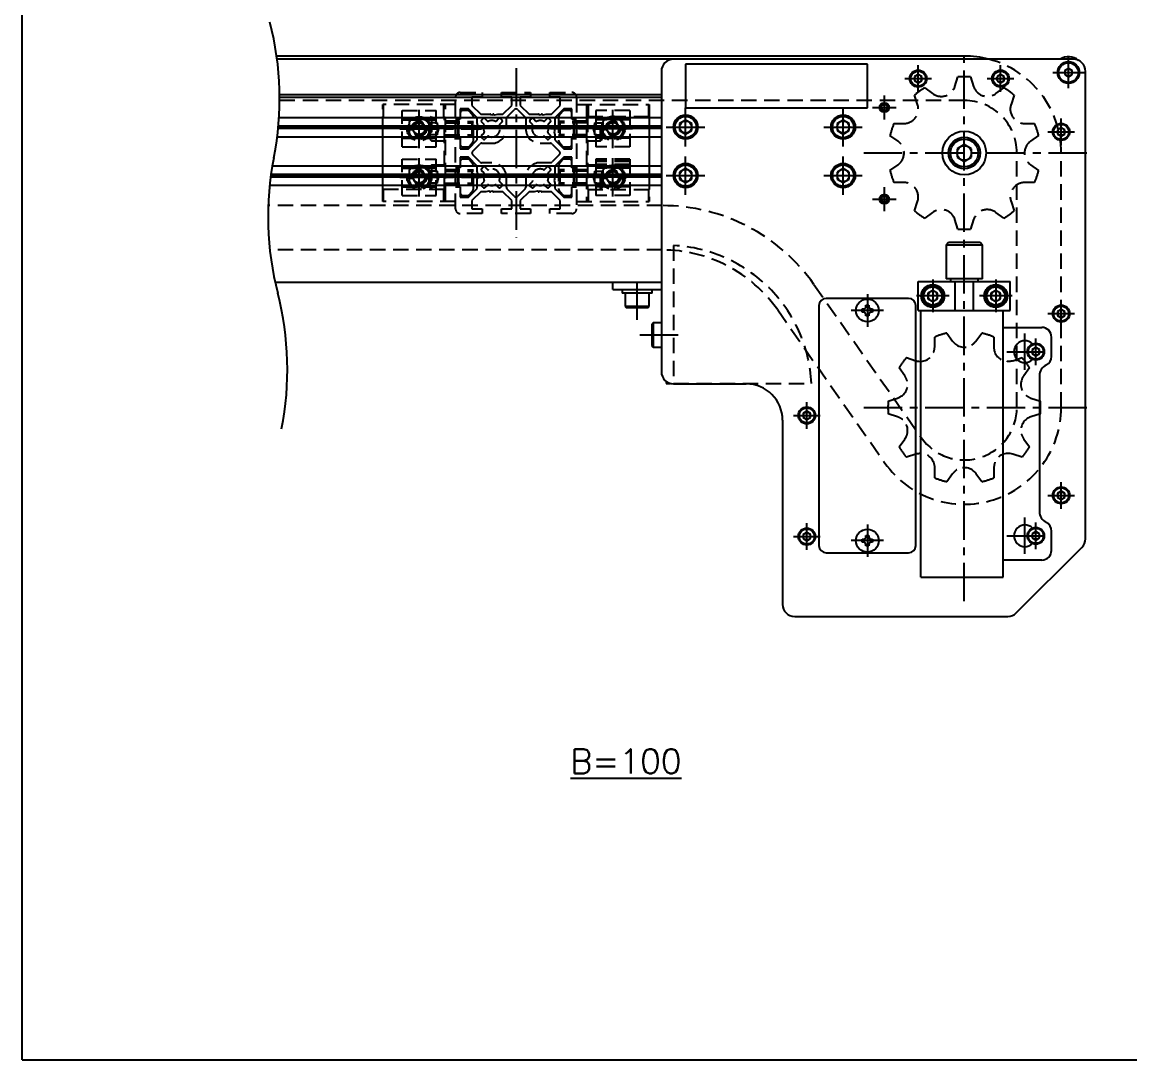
# Model space of a CAD drawing. Extents: x 0 to 4400, y -8 to 1909.
# Drawn here: x 3081.5 to 3538.6, y 1026 to 1454.3 of the extents above; entities that cross this region are included whole.
import ezdxf

# ---------------------------------------------------------------- set-up
doc = ezdxf.new("R2010")
doc.units = 0
doc.header["$LTSCALE"] = 0.5
doc.linetypes.add('CENTER', pattern=[50.8, 31.75, -6.35, 6.35, -6.35])
doc.linetypes.add('DASHED', pattern=[19.05, 12.7, -6.35])
for name, color, linetype in [('MSM_CENTER', 1, 'CENTER'), ('MSM_CONTINUOUS', 7, 'CONTINUOUS'), ('MSM_DASHED', 4, 'DASHED'), ('MSM_NARROW', 5, 'CONTINUOUS'), ('MSM_PART_NUMBER', 7, 'CONTINUOUS')]:
    doc.layers.add(name, color=color, linetype=linetype)
doc.styles.get("Standard").update_dxf_attribs({"font": 'txt.shx', "height": 3, "bigfont": 'bigfont.shx'})

msp = doc.modelspace()

# ---------------------------------------------------------------- linework, layer by layer
at = {"layer": 'MSM_CENTER'}
for p, q in [((3470.31, 1215.32), (3470.31, 1441.82)), ((3451.31, 1425.52), (3451.31, 1436.52)), ((3485.31, 1425.52), (3485.31, 1436.52)), ((3513.31, 1427.02), (3513.31, 1440.02)), ((3285.31, 1435.32), (3285.31, 1365.32)), ((3445.81, 1431.02), (3456.81, 1431.02)), ((3479.81, 1431.02), (3490.81, 1431.02)), ((3506.81, 1433.52), (3519.81, 1433.52)), ((3437.31, 1414.17), (3437.31, 1424.07)), ((3245.31, 1402.32), (3245.31, 1418.32)), ((3325.31, 1402.32), (3325.31, 1418.32)), ((3355.31, 1403.02), (3355.31, 1419.02)), ((3420.31, 1403.02), (3420.31, 1419.02)), ((3432.36, 1419.12), (3442.26, 1419.12)), ((3510.31, 1403.52), (3510.31, 1414.52)), ((3237.31, 1410.32), (3271.08, 1410.32)), ((3333.31, 1410.32), (3299.53, 1410.32)), ((3347.31, 1411.02), (3363.31, 1411.02)), ((3412.31, 1411.02), (3428.31, 1411.02)), ((3504.81, 1409.02), (3515.81, 1409.02)), ((3355.31, 1383.02), (3355.31, 1399.02)), ((3420.31, 1383.02), (3420.31, 1399.02)), ((3428.81, 1400.32), (3521.81, 1400.32)), ((3245.34, 1382.32), (3245.34, 1398.32)), ((3325.31, 1382.32), (3325.31, 1398.32)), ((3237.34, 1390.32), (3271.11, 1390.32)), ((3333.31, 1390.32), (3299.5, 1390.32)), ((3347.31, 1391.02), (3363.31, 1391.02)), ((3412.31, 1391.02), (3428.31, 1391.02)), ((3437.31, 1376.37), (3437.31, 1386.27)), ((3432.36, 1381.32), (3442.26, 1381.32)), ((3335.31, 1331.47), (3335.31, 1350.02)), ((3457.31, 1348.07), (3457.31, 1334.57)), ((3483.31, 1348.07), (3483.31, 1334.57)), ((3430.31, 1342.02), (3430.31, 1328.62)), ((3464.06, 1341.32), (3450.56, 1341.32)), ((3490.06, 1341.32), (3476.56, 1341.32)), ((3510.31, 1328.52), (3510.31, 1339.52)), ((3437.01, 1335.32), (3423.61, 1335.32)), ((3504.81, 1334.02), (3515.81, 1334.02)), ((3495.31, 1310.82), (3495.31, 1325.82)), ((3336.36, 1325.22), (3354.91, 1325.22)), ((3499.81, 1312.82), (3499.81, 1323.82)), ((3487.81, 1318.32), (3505.31, 1318.32)), ((3405.31, 1286.52), (3405.31, 1297.52)), ((3428.81, 1295.32), (3521.81, 1295.32)), ((3399.81, 1292.02), (3410.81, 1292.02)), ((3510.31, 1253.52), (3510.31, 1264.52)), ((3504.81, 1259.02), (3515.81, 1259.02)), ((3495.31, 1234.82), (3495.31, 1249.82)), ((3405.31, 1236.52), (3405.31, 1247.52)), ((3430.31, 1247.02), (3430.31, 1233.62)), ((3499.81, 1236.82), (3499.81, 1247.82)), ((3399.81, 1242.02), (3410.81, 1242.02)), ((3437.01, 1240.32), (3423.61, 1240.32)), ((3487.81, 1242.32), (3505.31, 1242.32))]:
    msp.add_line(p, q, dxfattribs=at)
at = {"layer": 'MSM_CONTINUOUS'}
for p, q in [((3470.31, 1440.32), (3186.52, 1440.32)), ((3515.31, 1439.02), (3186.7, 1439.02)), ((3355.31, 1437.02), (3355.31, 1419.02)), ((3430.31, 1437.02), (3355.31, 1437.02)), ((3430.31, 1419.02), (3430.31, 1437.02)), ((3345.31, 1434.02), (3345.31, 1310.02)), ((3451.31, 1432.75), (3449.81, 1431.88)), ((3449.81, 1431.88), (3449.81, 1430.15)), ((3452.81, 1431.88), (3451.31, 1432.75)), ((3452.81, 1430.15), (3452.81, 1431.88)), ((3485.31, 1432.75), (3483.81, 1431.88)), ((3483.81, 1431.88), (3483.81, 1430.15)), ((3486.81, 1431.88), (3485.31, 1432.75)), ((3486.81, 1430.15), (3486.81, 1431.88)), ((3513.31, 1435.25), (3511.81, 1434.38)), ((3511.81, 1434.38), (3511.81, 1432.65)), ((3511.81, 1432.65), (3513.31, 1431.79)), ((3514.81, 1434.38), (3513.31, 1435.25)), ((3513.31, 1431.79), (3514.81, 1432.65)), ((3514.81, 1432.65), (3514.81, 1434.38)), ((3520.31, 1241.09), (3520.31, 1434.02)), ((3449.81, 1430.15), (3451.31, 1429.29)), ((3451.31, 1429.29), (3452.81, 1430.15)), ((3483.81, 1430.15), (3485.31, 1429.29)), ((3485.31, 1429.29), (3486.81, 1430.15)), ((3187.73, 1424.52), (3345.31, 1424.52)), ((3187.74, 1423.32), (3345.31, 1423.32)), ((3355.31, 1419.02), (3430.31, 1419.02)), ((3187.5, 1415.02), (3345.31, 1415.02)), ((3355.31, 1413.91), (3352.81, 1412.46)), ((3357.81, 1412.46), (3355.31, 1413.91)), ((3420.31, 1413.91), (3417.81, 1412.46)), ((3422.81, 1412.46), (3420.31, 1413.91)), ((3187.14, 1410.5), (3345.31, 1410.5)), ((3187.19, 1411.02), (3345.31, 1411.02)), ((3187.24, 1411.54), (3345.31, 1411.54)), ((3352.81, 1412.46), (3352.81, 1409.58)), ((3352.81, 1409.58), (3355.31, 1408.13)), ((3355.31, 1408.13), (3357.81, 1409.58)), ((3357.81, 1409.58), (3357.81, 1412.46)), ((3417.81, 1412.46), (3417.81, 1409.58)), ((3417.81, 1409.58), (3420.31, 1408.13)), ((3420.31, 1408.13), (3422.81, 1409.58)), ((3422.81, 1409.58), (3422.81, 1412.46)), ((3510.31, 1410.75), (3508.81, 1409.88)), ((3508.81, 1409.88), (3508.81, 1408.15)), ((3508.81, 1408.15), (3510.31, 1407.29)), ((3511.81, 1409.88), (3510.31, 1410.75)), ((3510.31, 1407.29), (3511.81, 1408.15)), ((3511.81, 1408.15), (3511.81, 1409.88)), ((3186.75, 1407.02), (3345.31, 1407.02)), ((3470.31, 1403.78), (3467.31, 1402.05)), ((3473.31, 1402.05), (3470.31, 1403.78)), ((3467.31, 1402.05), (3467.31, 1398.59)), ((3473.31, 1398.59), (3473.31, 1402.05)), ((3184.73, 1395.02), (3345.31, 1395.02)), ((3467.31, 1398.59), (3470.31, 1396.85)), ((3470.31, 1396.85), (3473.31, 1398.59)), ((3184.05, 1390.5), (3345.31, 1390.5)), ((3184.12, 1391.02), (3345.31, 1391.02)), ((3184.19, 1391.54), (3345.31, 1391.54)), ((3355.31, 1393.91), (3352.81, 1392.46)), ((3352.81, 1392.46), (3352.81, 1389.58)), ((3357.81, 1392.46), (3355.31, 1393.91)), ((3357.81, 1389.58), (3357.81, 1392.46)), ((3420.31, 1393.91), (3417.81, 1392.46)), ((3417.81, 1392.46), (3417.81, 1389.58)), ((3422.81, 1392.46), (3420.31, 1393.91)), ((3422.81, 1389.58), (3422.81, 1392.46)), ((3183.63, 1387.02), (3345.31, 1387.02)), ((3352.81, 1389.58), (3355.31, 1388.13)), ((3355.31, 1388.13), (3357.81, 1389.58)), ((3417.81, 1389.58), (3420.31, 1388.13)), ((3420.31, 1388.13), (3422.81, 1389.58)), ((3463.81, 1363.32), (3462.81, 1362.32)), ((3462.81, 1362.32), (3462.81, 1348.32)), ((3477.81, 1362.32), (3462.81, 1362.32)), ((3476.81, 1363.32), (3463.81, 1363.32)), ((3477.81, 1362.32), (3476.81, 1363.32)), ((3477.81, 1348.32), (3477.81, 1362.32)), ((3185.86, 1347.02), (3345.31, 1347.02)), ((3325.31, 1344.02), (3325.31, 1347.02)), ((3325.31, 1344.02), (3345.31, 1344.02)), ((3329.06, 1344.02), (3329.06, 1342.42)), ((3341.56, 1342.42), (3341.56, 1344.02)), ((3451.31, 1347.32), (3489.31, 1347.32)), ((3451.31, 1335.32), (3451.31, 1347.32)), ((3477.81, 1348.32), (3462.81, 1348.32)), ((3464.56, 1348.32), (3464.56, 1347.32)), ((3466.56, 1335.32), (3466.56, 1347.32)), ((3474.06, 1335.32), (3474.06, 1347.32)), ((3476.06, 1347.32), (3476.06, 1348.32)), ((3489.31, 1335.32), (3489.31, 1347.32)), ((3341.56, 1342.42), (3329.06, 1342.42)), ((3330.31, 1342.42), (3330.31, 1337.02)), ((3340.31, 1337.02), (3340.31, 1342.42)), ((3447.31, 1340.32), (3413.31, 1340.32)), ((3457.31, 1343.63), (3455.31, 1342.47)), ((3455.31, 1342.47), (3455.31, 1340.16)), ((3455.31, 1340.16), (3457.31, 1339.01)), ((3459.31, 1342.47), (3457.31, 1343.63)), ((3457.31, 1339.01), (3459.31, 1340.16)), ((3459.31, 1340.16), (3459.31, 1342.47)), ((3483.31, 1343.63), (3481.31, 1342.47)), ((3481.31, 1342.47), (3481.31, 1340.16)), ((3481.31, 1340.16), (3483.31, 1339.01)), ((3485.31, 1342.47), (3483.31, 1343.63)), ((3483.31, 1339.01), (3485.31, 1340.16)), ((3485.31, 1340.16), (3485.31, 1342.47)), ((3330.31, 1337.02), (3330.91, 1336.42)), ((3340.31, 1337.02), (3330.31, 1337.02)), ((3339.71, 1336.42), (3330.91, 1336.42)), ((3339.71, 1336.42), (3340.31, 1337.02)), ((3410.31, 1337.32), (3410.31, 1238.32)), ((3428.16, 1334.69), (3428.16, 1335.94)), ((3428.16, 1335.94), (3428.74, 1335.94)), ((3429.68, 1337.47), (3430.93, 1337.47)), ((3429.68, 1336.88), (3429.68, 1337.47)), ((3430.93, 1337.47), (3430.93, 1336.88)), ((3431.87, 1335.94), (3432.46, 1335.94)), ((3432.46, 1335.94), (3432.46, 1334.69)), ((3450.31, 1238.32), (3450.31, 1337.32)), ((3451.31, 1335.32), (3489.31, 1335.32)), ((3452.31, 1225.32), (3452.31, 1335.32)), ((3486.31, 1225.32), (3486.31, 1335.32)), ((3510.31, 1335.75), (3508.81, 1334.88)), ((3508.81, 1334.88), (3508.81, 1333.15)), ((3511.81, 1334.88), (3510.31, 1335.75)), ((3511.81, 1333.15), (3511.81, 1334.88)), ((3428.74, 1334.69), (3428.16, 1334.69)), ((3429.68, 1333.17), (3429.68, 1333.75)), ((3430.93, 1333.17), (3429.68, 1333.17)), ((3430.93, 1333.75), (3430.93, 1333.17)), ((3432.46, 1334.69), (3431.87, 1334.69)), ((3508.81, 1333.15), (3510.31, 1332.29)), ((3510.31, 1332.29), (3511.81, 1333.15)), ((3341.91, 1330.22), (3341.31, 1329.62)), ((3341.31, 1329.62), (3341.31, 1320.82)), ((3345.31, 1330.22), (3341.91, 1330.22)), ((3341.91, 1330.22), (3341.91, 1320.22)), ((3486.31, 1328.32), (3502.31, 1328.32)), ((3506.31, 1316.38), (3506.31, 1324.32)), ((3341.31, 1320.82), (3341.91, 1320.22)), ((3341.91, 1320.22), (3345.31, 1320.22)), ((3499.81, 1320.05), (3498.31, 1319.18)), ((3498.31, 1319.18), (3498.31, 1317.45)), ((3498.31, 1317.45), (3499.81, 1316.59)), ((3501.31, 1319.18), (3499.81, 1320.05)), ((3499.81, 1316.59), (3501.31, 1317.45)), ((3501.31, 1317.45), (3501.31, 1319.18)), ((3501.31, 1308.32), (3501.31, 1252.32)), ((3347.31, 1306.02), (3347.31, 1305.22)), ((3347.31, 1305.22), (3348.91, 1305.22)), ((3350.31, 1305.02), (3380.31, 1305.02)), ((3405.31, 1293.75), (3403.81, 1292.88)), ((3406.81, 1292.88), (3405.31, 1293.75)), ((3395.31, 1290.02), (3395.31, 1214.02)), ((3403.81, 1292.88), (3403.81, 1291.15)), ((3403.81, 1291.15), (3405.31, 1290.29)), ((3405.31, 1290.29), (3406.81, 1291.15)), ((3406.81, 1291.15), (3406.81, 1292.88)), ((3510.31, 1260.75), (3508.81, 1259.88)), ((3508.81, 1259.88), (3508.81, 1258.15)), ((3508.81, 1258.15), (3510.31, 1257.29)), ((3511.81, 1259.88), (3510.31, 1260.75)), ((3510.31, 1257.29), (3511.81, 1258.15)), ((3511.81, 1258.15), (3511.81, 1259.88)), ((3405.31, 1243.75), (3403.81, 1242.88)), ((3406.81, 1242.88), (3405.31, 1243.75)), ((3499.81, 1244.05), (3498.31, 1243.18)), ((3501.31, 1243.18), (3499.81, 1244.05)), ((3506.31, 1236.32), (3506.31, 1244.26)), ((3403.81, 1242.88), (3403.81, 1241.15)), ((3403.81, 1241.15), (3405.31, 1240.29)), ((3405.31, 1240.29), (3406.81, 1241.15)), ((3406.81, 1241.15), (3406.81, 1242.88)), ((3428.16, 1239.69), (3428.16, 1240.94)), ((3428.16, 1240.94), (3428.74, 1240.94)), ((3428.74, 1239.69), (3428.16, 1239.69)), ((3429.68, 1242.47), (3430.93, 1242.47)), ((3429.68, 1241.88), (3429.68, 1242.47)), ((3430.93, 1242.47), (3430.93, 1241.88)), ((3431.87, 1240.94), (3432.46, 1240.94)), ((3432.46, 1239.69), (3431.87, 1239.69)), ((3432.46, 1240.94), (3432.46, 1239.69)), ((3498.31, 1243.18), (3498.31, 1241.45)), ((3498.31, 1241.45), (3499.81, 1240.59)), ((3499.81, 1240.59), (3501.31, 1241.45)), ((3501.31, 1241.45), (3501.31, 1243.18)), ((3413.31, 1235.32), (3447.31, 1235.32)), ((3429.68, 1238.17), (3429.68, 1238.75)), ((3430.93, 1238.17), (3429.68, 1238.17)), ((3430.93, 1238.75), (3430.93, 1238.17)), ((3491.77, 1210.48), (3518.84, 1237.55)), ((3502.31, 1232.32), (3486.31, 1232.32)), ((3452.31, 1225.32), (3486.31, 1225.32)), ((3400.31, 1209.02), (3488.23, 1209.02))]:
    msp.add_line(p, q, dxfattribs=at)
for centre, radius in [((3513.31, 1433.52), 4.5), ((3513.31, 1433.52), 4.07), ((3451.31, 1431.02), 3.5), ((3451.31, 1431.02), 3.1), ((3451.31, 1431.02), 1.5), ((3485.31, 1431.02), 3.5), ((3485.31, 1431.02), 3.1), ((3485.31, 1431.02), 1.5), ((3513.31, 1433.52), 1.5), ((3437.31, 1419.12), 1.95), ((3437.31, 1419.12), 1.55), ((3437.31, 1419.12), 1.2), ((3355.31, 1411.02), 5), ((3355.31, 1411.02), 4.4), ((3355.31, 1411.02), 2.5), ((3420.31, 1411.02), 5), ((3420.31, 1411.02), 4.4), ((3420.31, 1411.02), 2.5), ((3470.31, 1400.32), 9), ((3510.31, 1409.02), 3.5), ((3510.31, 1409.02), 3.1), ((3510.31, 1409.02), 1.5), ((3470.31, 1400.32), 6.5), ((3470.31, 1400.32), 5.7), ((3470.31, 1400.32), 3), ((3355.31, 1391.02), 5), ((3355.31, 1391.02), 4.4), ((3420.31, 1391.02), 5), ((3420.31, 1391.02), 4.4), ((3355.31, 1391.02), 2.5), ((3420.31, 1391.02), 2.5), ((3437.31, 1381.32), 1.95), ((3437.31, 1381.32), 1.55), ((3437.31, 1381.32), 1.2), ((3457.31, 1341.32), 4.75), ((3457.31, 1341.32), 4.25), ((3457.31, 1341.32), 3.75), ((3483.31, 1341.32), 4.75), ((3483.31, 1341.32), 4.25), ((3483.31, 1341.32), 3.75), ((3430.31, 1335.32), 4.7), ((3457.31, 1341.32), 2), ((3483.31, 1341.32), 2), ((3510.31, 1334.02), 3.5), ((3510.31, 1334.02), 3.1), ((3510.31, 1334.02), 1.5), ((3499.81, 1318.32), 3.5), ((3499.81, 1318.32), 3.1), ((3499.81, 1318.32), 1.5), ((3405.31, 1292.02), 3.5), ((3405.31, 1292.02), 3.1), ((3405.31, 1292.02), 1.5), ((3510.31, 1259.02), 3.5), ((3510.31, 1259.02), 3.1), ((3510.31, 1259.02), 1.5), ((3405.31, 1242.02), 3.5), ((3405.31, 1242.02), 3.1), ((3405.31, 1242.02), 1.5), ((3430.31, 1240.32), 4.7), ((3499.81, 1242.32), 3.5), ((3499.81, 1242.32), 3.1), ((3499.81, 1242.32), 1.5)]:
    msp.add_circle(centre, radius, dxfattribs=at)
for centre, radius, start, end in [((3470.31, 1400.32), 40, 75.3252, 90), ((3350.31, 1434.02), 5, 90, 180), ((3513.31, 1433.52), 6.5, 50.6924, 122.2042), ((3515.31, 1434.02), 5, 0, 90), ((3413.31, 1337.32), 3, 90, 180), ((3447.31, 1337.32), 3, 0, 90), ((3428.74, 1336.88), 0.94, 270, 0), ((3431.87, 1336.88), 0.94, 180, 270), ((3428.71, 1333.72), 0.971, 1.8047, 88.1953), ((3431.9, 1333.72), 0.971, 91.8047, 178.1953), ((3502.31, 1324.32), 4, 0, 90), ((3495.31, 1318.32), 4.5, 45.7708, 314.2292), ((3506.31, 1308.32), 5, 116.3878, 180), ((3502.31, 1316.38), 4, 296.3878, 0), ((3350.31, 1310.02), 5, 180, 270), ((3380.31, 1290.02), 15, 0, 90), ((3506.31, 1252.32), 5, 180, 243.6122), ((3495.31, 1242.32), 4.5, 45.7708, 314.2292), ((3502.31, 1244.26), 4, 0, 63.6122), ((3428.74, 1241.88), 0.94, 270, 0), ((3428.71, 1238.72), 0.971, 1.8047, 88.1953), ((3431.87, 1241.88), 0.94, 180, 270), ((3431.9, 1238.72), 0.971, 91.8047, 178.1953), ((3515.31, 1241.09), 5, 315, 0), ((3413.31, 1238.32), 3, 180, 270), ((3447.31, 1238.32), 3, 270, 0), ((3502.31, 1236.32), 4, 270, 0), ((3400.31, 1214.02), 5, 180, 270), ((3488.23, 1214.02), 5, 270, 315)]:
    msp.add_arc(centre, radius, start, end, dxfattribs=at)
at = {"layer": 'MSM_DASHED'}
for p, q in [((3466.45, 1427.83), (3467.69, 1431.71)), ((3472.92, 1431.71), (3474.16, 1427.83)), ((3453.97, 1427.25), (3457.25, 1424.84)), ((3483.36, 1424.84), (3486.64, 1427.25)), ((3470.31, 1422.02), (3187.74, 1422.02)), ((3260.31, 1377.32), (3260.31, 1423.32)), ((3262.31, 1425.32), (3271.31, 1425.32)), ((3267.06, 1423.32), (3267.06, 1419.98)), ((3271.31, 1423.32), (3267.06, 1423.32)), ((3271.31, 1425.32), (3271.31, 1423.32)), ((3279.31, 1425.32), (3291.31, 1425.32)), ((3279.31, 1423.32), (3279.31, 1425.32)), ((3283.56, 1423.32), (3279.31, 1423.32)), ((3283.56, 1419.98), (3283.56, 1423.32)), ((3291.31, 1423.32), (3287.06, 1423.32)), ((3287.06, 1423.32), (3287.06, 1419.98)), ((3291.31, 1425.32), (3291.31, 1423.32)), ((3299.31, 1425.32), (3308.31, 1425.32)), ((3299.31, 1423.32), (3299.31, 1425.32)), ((3303.56, 1423.32), (3299.31, 1423.32)), ((3303.56, 1419.98), (3303.56, 1423.32)), ((3310.31, 1423.32), (3310.31, 1377.32)), ((3451.02, 1420.31), (3449.74, 1424.18)), ((3490.87, 1424.18), (3489.59, 1420.31)), ((3260.31, 1420.32), (3230.31, 1420.32)), ((3230.31, 1380.32), (3230.31, 1420.32)), ((3230.6, 1415.32), (3230.6, 1420.32)), ((3238.31, 1417.82), (3252.31, 1417.82)), ((3238.31, 1402.82), (3238.31, 1417.82)), ((3252.31, 1402.82), (3252.31, 1417.82)), ((3255.51, 1415.32), (3255.51, 1420.32)), ((3256.22, 1380.32), (3256.22, 1420.32)), ((3262.31, 1418.57), (3262.31, 1414.22)), ((3265.64, 1418.57), (3262.31, 1418.57)), ((3265.33, 1417.82), (3263.31, 1417.82)), ((3269.31, 1414.9), (3265.64, 1418.57)), ((3267.59, 1415.59), (3266.11, 1417.44)), ((3267.06, 1419.98), (3270.72, 1416.32)), ((3279.89, 1416.32), (3283.56, 1419.98)), ((3281.6, 1415.2), (3284.6, 1418.2)), ((3286.01, 1418.2), (3289.01, 1415.2)), ((3287.06, 1419.98), (3290.72, 1416.32)), ((3299.89, 1416.32), (3303.56, 1419.98)), ((3304.97, 1418.57), (3301.31, 1414.9)), ((3304.51, 1417.44), (3303.03, 1415.59)), ((3308.31, 1418.57), (3304.97, 1418.57)), ((3307.31, 1417.82), (3305.29, 1417.82)), ((3308.31, 1414.22), (3308.31, 1418.57)), ((3310.31, 1420.32), (3340.31, 1420.32)), ((3314.39, 1420.32), (3314.39, 1380.32)), ((3315.1, 1420.32), (3315.1, 1415.32)), ((3332.31, 1417.82), (3318.31, 1417.82)), ((3318.31, 1417.82), (3318.31, 1402.82)), ((3332.31, 1417.82), (3332.31, 1402.82)), ((3340.01, 1420.32), (3340.01, 1415.32)), ((3340.31, 1420.32), (3340.31, 1380.32)), ((3230.4, 1385.32), (3230.4, 1415.32)), ((3238.31, 1414.22), (3252.31, 1414.22)), ((3238.31, 1414.02), (3252.31, 1414.02)), ((3241.31, 1410.82), (3241.31, 1413.32)), ((3242.31, 1414.32), (3244.81, 1414.32)), ((3243.86, 1412.82), (3242.42, 1410.32)), ((3246.75, 1412.82), (3243.86, 1412.82)), ((3244.81, 1413.38), (3244.81, 1414.32)), ((3245.81, 1414.32), (3248.31, 1414.32)), ((3245.81, 1414.32), (3245.81, 1413.38)), ((3248.19, 1410.32), (3246.75, 1412.82)), ((3249.31, 1413.32), (3249.31, 1410.82)), ((3250.41, 1415.32), (3249.81, 1414.72)), ((3249.81, 1405.92), (3249.81, 1414.72)), ((3252.81, 1412.82), (3249.81, 1412.82)), ((3250.41, 1415.32), (3250.41, 1405.32)), ((3252.81, 1412.82), (3252.81, 1407.82)), ((3253.48, 1410.32), (3252.81, 1412.82)), ((3255.81, 1385.32), (3255.81, 1415.32)), ((3260.31, 1413.42), (3255.81, 1413.42)), ((3255.81, 1413.32), (3267.81, 1413.32)), ((3255.81, 1412.78), (3267.81, 1412.78)), ((3262.31, 1414.32), (3260.31, 1414.32)), ((3261.31, 1414.02), (3260.31, 1414.02)), ((3261.31, 1406.32), (3261.31, 1414.32)), ((3261.51, 1414.02), (3261.51, 1406.62)), ((3262.31, 1414.22), (3261.71, 1414.22)), ((3267.26, 1407.32), (3267.26, 1413.32)), ((3267.81, 1412.78), (3267.26, 1413.32)), ((3267.81, 1405.67), (3267.81, 1414.97)), ((3269.31, 1412.82), (3269.31, 1414.9)), ((3269.55, 1411.54), (3269.31, 1412.82)), ((3270.72, 1416.32), (3274.65, 1416.32)), ((3271.06, 1413.85), (3271.77, 1414.56)), ((3272.1, 1412.11), (3271.06, 1413.15)), ((3272.48, 1414.56), (3273.52, 1413.52)), ((3274.9, 1416.25), (3275.31, 1416.02)), ((3275.31, 1416.02), (3275.71, 1416.25)), ((3276.21, 1416.25), (3276.52, 1416.07)), ((3276.52, 1416.07), (3277.81, 1416.32)), ((3277.1, 1413.52), (3278.13, 1414.56)), ((3277.81, 1416.32), (3279.89, 1416.32)), ((3279.55, 1413.15), (3278.51, 1412.11)), ((3278.84, 1414.56), (3279.55, 1413.85)), ((3281.31, 1410.32), (3281.31, 1414.49)), ((3289.31, 1414.49), (3289.31, 1410.32)), ((3290.72, 1416.32), (3294.65, 1416.32)), ((3291.06, 1413.85), (3291.77, 1414.56)), ((3292.1, 1412.11), (3291.06, 1413.15)), ((3292.48, 1414.56), (3293.52, 1413.52)), ((3294.9, 1416.25), (3295.31, 1416.02)), ((3295.31, 1416.02), (3295.71, 1416.25)), ((3296.21, 1416.25), (3296.52, 1416.07)), ((3296.52, 1416.07), (3297.81, 1416.32)), ((3297.1, 1413.52), (3298.13, 1414.56)), ((3297.81, 1416.32), (3299.89, 1416.32)), ((3299.55, 1413.15), (3298.51, 1412.11)), ((3298.84, 1414.56), (3299.55, 1413.85)), ((3301.31, 1414.9), (3301.31, 1410.97)), ((3302.81, 1414.97), (3302.81, 1405.67)), ((3302.81, 1412.78), (3303.35, 1413.32)), ((3314.81, 1413.32), (3302.81, 1413.32)), ((3314.81, 1412.78), (3302.81, 1412.78)), ((3303.35, 1413.32), (3303.35, 1407.32)), ((3310.31, 1414.32), (3308.31, 1414.32)), ((3308.91, 1414.22), (3308.31, 1414.22)), ((3309.11, 1406.62), (3309.11, 1414.02)), ((3309.31, 1414.32), (3309.31, 1406.32)), ((3309.31, 1414.02), (3310.31, 1414.02)), ((3314.81, 1413.42), (3310.31, 1413.42)), ((3314.81, 1415.32), (3314.81, 1385.32)), ((3314.81, 1415.32), (3340.22, 1415.32)), ((3317.81, 1412.82), (3317.14, 1410.32)), ((3317.81, 1412.82), (3320.81, 1412.82)), ((3317.81, 1407.82), (3317.81, 1412.82)), ((3332.31, 1414.22), (3318.31, 1414.22)), ((3332.31, 1414.02), (3318.31, 1414.02)), ((3320.81, 1414.72), (3320.21, 1415.32)), ((3320.21, 1405.32), (3320.21, 1415.32)), ((3320.81, 1405.92), (3320.81, 1414.72)), ((3321.31, 1410.82), (3321.31, 1413.32)), ((3322.31, 1414.32), (3324.81, 1414.32)), ((3323.86, 1413), (3322.42, 1410.5)), ((3326.75, 1413), (3323.86, 1413)), ((3324.81, 1413.38), (3324.81, 1414.32)), ((3325.81, 1414.32), (3328.31, 1414.32)), ((3325.81, 1414.32), (3325.81, 1413.38)), ((3328.19, 1410.5), (3326.75, 1413)), ((3329.31, 1413.32), (3329.31, 1410.82)), ((3340.22, 1415.32), (3340.22, 1385.32)), ((3241.31, 1410.82), (3242.25, 1410.82)), ((3242.25, 1409.82), (3241.31, 1409.82)), ((3241.31, 1407.32), (3241.31, 1409.82)), ((3242.42, 1410.32), (3243.86, 1407.82)), ((3246.75, 1407.82), (3248.19, 1410.32)), ((3248.37, 1410.82), (3249.31, 1410.82)), ((3249.31, 1409.82), (3248.37, 1409.82)), ((3249.31, 1409.82), (3249.31, 1407.32)), ((3252.81, 1410.32), (3249.81, 1410.32)), ((3252.81, 1407.82), (3253.48, 1410.32)), ((3269.31, 1405.73), (3269.31, 1409.67)), ((3269.37, 1411.22), (3269.55, 1411.54)), ((3269.61, 1410.32), (3269.37, 1410.72)), ((3269.37, 1409.92), (3269.61, 1410.32)), ((3271.06, 1407.49), (3272.1, 1408.53)), ((3298.51, 1408.53), (3299.55, 1407.49)), ((3301.24, 1410.72), (3301.01, 1410.32)), ((3301.01, 1410.32), (3301.24, 1409.92)), ((3301.24, 1409.42), (3301.06, 1409.1)), ((3301.06, 1409.1), (3301.31, 1407.82)), ((3317.14, 1410.32), (3317.81, 1407.82)), ((3317.81, 1410.32), (3320.81, 1410.32)), ((3321.31, 1410.82), (3322.25, 1410.82)), ((3322.25, 1409.82), (3321.31, 1409.82)), ((3321.31, 1407.32), (3321.31, 1409.82)), ((3322.42, 1410.5), (3323.86, 1408)), ((3326.75, 1408), (3328.19, 1410.5)), ((3328.37, 1410.82), (3329.31, 1410.82)), ((3329.31, 1409.82), (3328.37, 1409.82)), ((3329.31, 1409.82), (3329.31, 1407.32)), ((3441.26, 1412.51), (3445.33, 1412.48)), ((3495.28, 1412.48), (3499.35, 1412.51)), ((3238.31, 1406.62), (3252.31, 1406.62)), ((3238.31, 1406.42), (3252.31, 1406.42)), ((3244.81, 1406.32), (3242.31, 1406.32)), ((3243.86, 1407.82), (3246.75, 1407.82)), ((3244.81, 1406.32), (3244.81, 1407.26)), ((3245.81, 1407.26), (3245.81, 1406.32)), ((3248.31, 1406.32), (3245.81, 1406.32)), ((3252.81, 1407.82), (3249.81, 1407.82)), ((3249.81, 1405.92), (3250.41, 1405.32)), ((3250.41, 1405.32), (3255.81, 1405.32)), ((3255.81, 1407.86), (3267.81, 1407.86)), ((3255.81, 1407.32), (3267.81, 1407.32)), ((3255.81, 1407.22), (3260.31, 1407.22)), ((3261.31, 1406.62), (3260.31, 1406.62)), ((3260.31, 1406.32), (3262.31, 1406.32)), ((3261.71, 1406.42), (3262.31, 1406.42)), ((3262.31, 1406.42), (3262.31, 1402.07)), ((3265.64, 1402.07), (3269.31, 1405.73)), ((3266.11, 1403.19), (3267.59, 1405.04)), ((3267.81, 1407.86), (3267.26, 1407.32)), ((3267.43, 1401.03), (3270.43, 1404.03)), ((3271.77, 1406.08), (3271.06, 1406.78)), ((3271.13, 1404.32), (3275.31, 1404.32)), ((3273.52, 1407.11), (3272.48, 1406.08)), ((3295.31, 1404.32), (3299.48, 1404.32)), ((3298.13, 1406.08), (3297.1, 1407.11)), ((3299.55, 1406.78), (3298.84, 1406.08)), ((3300.18, 1404.03), (3303.18, 1401.03)), ((3301.31, 1407.82), (3301.31, 1405.73)), ((3301.31, 1405.73), (3304.97, 1402.07)), ((3302.81, 1407.86), (3303.35, 1407.32)), ((3314.81, 1407.86), (3302.81, 1407.86)), ((3314.81, 1407.32), (3302.81, 1407.32)), ((3303.03, 1405.04), (3304.51, 1403.19)), ((3308.31, 1406.42), (3308.91, 1406.42)), ((3308.31, 1402.07), (3308.31, 1406.42)), ((3308.31, 1406.32), (3310.31, 1406.32)), ((3309.31, 1406.62), (3310.31, 1406.62)), ((3310.31, 1407.22), (3314.81, 1407.22)), ((3314.81, 1405.32), (3320.21, 1405.32)), ((3317.81, 1407.82), (3320.81, 1407.82)), ((3332.31, 1406.62), (3318.31, 1406.62)), ((3332.31, 1406.42), (3318.31, 1406.42)), ((3320.21, 1405.32), (3320.81, 1405.92)), ((3324.81, 1406.32), (3322.31, 1406.32)), ((3323.86, 1408), (3326.75, 1408)), ((3324.81, 1406.32), (3324.81, 1407.26)), ((3325.81, 1407.26), (3325.81, 1406.32)), ((3328.31, 1406.32), (3325.81, 1406.32)), ((3442.95, 1405.16), (3439.64, 1407.53)), ((3500.97, 1407.53), (3497.66, 1405.16)), ((3238.31, 1402.82), (3252.31, 1402.82)), ((3262.31, 1402.07), (3265.64, 1402.07)), ((3263.31, 1402.82), (3265.33, 1402.82)), ((3270.43, 1396.61), (3267.43, 1399.61)), ((3303.18, 1399.61), (3300.18, 1396.61)), ((3304.97, 1402.07), (3308.31, 1402.07)), ((3305.29, 1402.82), (3307.31, 1402.82)), ((3332.31, 1402.82), (3318.31, 1402.82)), ((3492.01, 1295.32), (3492.01, 1400.32)), ((3510.31, 1295.32), (3510.31, 1400.32)), ((3238.31, 1397.82), (3252.31, 1397.82)), ((3238.31, 1382.82), (3238.31, 1397.82)), ((3242.34, 1394.32), (3244.84, 1394.32)), ((3244.84, 1393.38), (3244.84, 1394.32)), ((3245.84, 1394.32), (3248.34, 1394.32)), ((3245.84, 1394.32), (3245.84, 1393.38)), ((3250.41, 1395.32), (3249.81, 1394.72)), ((3249.81, 1385.92), (3249.81, 1394.72)), ((3255.81, 1395.32), (3250.41, 1395.32)), ((3250.41, 1395.32), (3250.41, 1385.32)), ((3252.31, 1382.82), (3252.31, 1397.82)), ((3262.31, 1394.32), (3260.31, 1394.32)), ((3261.31, 1386.32), (3261.31, 1394.32)), ((3262.31, 1398.57), (3262.31, 1394.22)), ((3265.64, 1398.57), (3262.31, 1398.57)), ((3265.33, 1397.82), (3263.31, 1397.82)), ((3269.31, 1394.9), (3265.64, 1398.57)), ((3267.59, 1395.59), (3266.11, 1397.44)), ((3267.81, 1385.67), (3267.81, 1394.97)), ((3269.31, 1392.82), (3269.31, 1394.9)), ((3271.06, 1393.85), (3271.77, 1394.56)), ((3275.31, 1396.32), (3271.13, 1396.32)), ((3272.48, 1394.56), (3273.52, 1393.52)), ((3299.48, 1396.32), (3295.31, 1396.32)), ((3297.1, 1393.52), (3298.13, 1394.56)), ((3298.84, 1394.56), (3299.55, 1393.85)), ((3304.97, 1398.57), (3301.31, 1394.9)), ((3301.31, 1394.9), (3301.31, 1390.97)), ((3302.81, 1394.97), (3302.81, 1385.67)), ((3304.51, 1397.44), (3303.03, 1395.59)), ((3308.31, 1398.57), (3304.97, 1398.57)), ((3307.31, 1397.82), (3305.29, 1397.82)), ((3308.31, 1394.22), (3308.31, 1398.57)), ((3310.31, 1394.32), (3308.31, 1394.32)), ((3309.31, 1394.32), (3309.31, 1386.32)), ((3320.21, 1395.32), (3314.81, 1395.32)), ((3332.31, 1397.82), (3318.31, 1397.82)), ((3318.31, 1397.82), (3318.31, 1382.82)), ((3332.31, 1397.44), (3318.31, 1397.44)), ((3332.31, 1396.82), (3318.31, 1396.82)), ((3332.31, 1395.59), (3318.31, 1395.59)), ((3332.31, 1394.97), (3318.31, 1394.97)), ((3320.81, 1394.72), (3320.21, 1395.32)), ((3320.21, 1385.32), (3320.21, 1395.32)), ((3320.81, 1385.92), (3320.81, 1394.72)), ((3322.31, 1394.32), (3324.81, 1394.32)), ((3324.81, 1393.38), (3324.81, 1394.32)), ((3325.81, 1394.32), (3328.31, 1394.32)), ((3325.81, 1394.32), (3325.81, 1393.38)), ((3332.31, 1397.82), (3332.31, 1382.82)), ((3439.64, 1393.11), (3442.95, 1395.48)), ((3497.66, 1395.48), (3500.97, 1393.11)), ((3238.31, 1394.22), (3252.31, 1394.22)), ((3238.31, 1394.02), (3252.31, 1394.02)), ((3241.34, 1390.82), (3241.34, 1393.32)), ((3241.34, 1390.82), (3242.28, 1390.82)), ((3242.28, 1389.82), (3241.34, 1389.82)), ((3241.34, 1387.32), (3241.34, 1389.82)), ((3243.89, 1392.82), (3242.45, 1390.32)), ((3242.45, 1390.32), (3243.89, 1387.82)), ((3246.78, 1392.82), (3243.89, 1392.82)), ((3248.22, 1390.32), (3246.78, 1392.82)), ((3246.78, 1387.82), (3248.22, 1390.32)), ((3248.4, 1390.82), (3249.34, 1390.82)), ((3249.34, 1389.82), (3248.4, 1389.82)), ((3249.34, 1393.32), (3249.34, 1390.82)), ((3249.34, 1389.82), (3249.34, 1387.32)), ((3252.81, 1392.82), (3249.81, 1392.82)), ((3252.81, 1390.32), (3249.81, 1390.32)), ((3252.81, 1392.82), (3252.81, 1387.82)), ((3253.48, 1390.32), (3252.81, 1392.82)), ((3252.81, 1387.82), (3253.48, 1390.32)), ((3260.31, 1393.42), (3255.81, 1393.42)), ((3255.81, 1393.32), (3267.81, 1393.32)), ((3255.81, 1392.78), (3267.81, 1392.78)), ((3261.31, 1394.02), (3260.31, 1394.02)), ((3261.51, 1394.02), (3261.51, 1386.62)), ((3262.31, 1394.22), (3261.71, 1394.22)), ((3267.26, 1387.32), (3267.26, 1393.32)), ((3267.81, 1392.78), (3267.26, 1393.32)), ((3269.55, 1391.54), (3269.31, 1392.82)), ((3269.37, 1391.22), (3269.55, 1391.54)), ((3269.61, 1390.32), (3269.37, 1390.72)), ((3269.37, 1389.92), (3269.61, 1390.32)), ((3272.1, 1392.11), (3271.06, 1393.15)), ((3281.31, 1386.15), (3281.31, 1390.32)), ((3289.31, 1390.32), (3289.31, 1386.15)), ((3299.55, 1393.15), (3298.51, 1392.11)), ((3301.24, 1390.72), (3301.01, 1390.32)), ((3301.01, 1390.32), (3301.24, 1389.92)), ((3302.81, 1392.78), (3303.35, 1393.32)), ((3314.81, 1393.32), (3302.81, 1393.32)), ((3314.81, 1392.78), (3302.81, 1392.78)), ((3303.35, 1393.32), (3303.35, 1387.32)), ((3308.91, 1394.22), (3308.31, 1394.22)), ((3309.11, 1386.62), (3309.11, 1394.02)), ((3309.31, 1394.02), (3310.31, 1394.02)), ((3314.81, 1393.42), (3310.31, 1393.42)), ((3317.81, 1392.82), (3317.14, 1390.32)), ((3317.14, 1390.32), (3317.81, 1387.82)), ((3317.81, 1392.82), (3320.81, 1392.82)), ((3317.81, 1387.82), (3317.81, 1392.82)), ((3317.81, 1390.32), (3320.81, 1390.32)), ((3332.31, 1394.22), (3318.31, 1394.22)), ((3332.31, 1394.02), (3318.31, 1394.02)), ((3321.31, 1390.82), (3321.31, 1393.32)), ((3321.31, 1390.82), (3322.25, 1390.82)), ((3322.25, 1389.82), (3321.31, 1389.82)), ((3321.31, 1387.32), (3321.31, 1389.82)), ((3323.86, 1392.82), (3322.42, 1390.32)), ((3322.42, 1390.32), (3323.86, 1387.82)), ((3326.75, 1392.82), (3323.86, 1392.82)), ((3328.19, 1390.32), (3326.75, 1392.82)), ((3326.75, 1387.82), (3328.19, 1390.32)), ((3328.37, 1390.82), (3329.31, 1390.82)), ((3329.31, 1389.82), (3328.37, 1389.82)), ((3329.31, 1393.32), (3329.31, 1390.82)), ((3329.31, 1389.82), (3329.31, 1387.32)), ((3255.81, 1385.32), (3230.4, 1385.32)), ((3230.6, 1380.32), (3230.6, 1385.32)), ((3238.31, 1386.62), (3252.31, 1386.62)), ((3238.31, 1386.42), (3252.31, 1386.42)), ((3244.84, 1386.32), (3242.34, 1386.32)), ((3243.89, 1387.82), (3246.78, 1387.82)), ((3244.84, 1386.32), (3244.84, 1387.26)), ((3245.84, 1387.26), (3245.84, 1386.32)), ((3248.34, 1386.32), (3245.84, 1386.32)), ((3252.81, 1387.82), (3249.81, 1387.82)), ((3249.81, 1385.92), (3250.41, 1385.32)), ((3255.51, 1380.32), (3255.51, 1385.32)), ((3255.81, 1387.86), (3267.81, 1387.86)), ((3255.81, 1387.32), (3267.81, 1387.32)), ((3255.81, 1387.22), (3260.31, 1387.22)), ((3261.31, 1386.62), (3260.31, 1386.62)), ((3260.31, 1386.32), (3262.31, 1386.32)), ((3261.71, 1386.42), (3262.31, 1386.42)), ((3262.31, 1386.42), (3262.31, 1382.07)), ((3265.64, 1382.07), (3269.31, 1385.73)), ((3267.81, 1387.86), (3267.26, 1387.32)), ((3269.31, 1385.73), (3269.31, 1389.67)), ((3271.06, 1387.49), (3272.1, 1388.53)), ((3271.77, 1386.08), (3271.06, 1386.78)), ((3273.52, 1387.11), (3272.48, 1386.08)), ((3278.13, 1386.08), (3277.1, 1387.11)), ((3278.51, 1388.53), (3279.55, 1387.49)), ((3279.55, 1386.78), (3278.84, 1386.08)), ((3284.6, 1382.44), (3281.6, 1385.44)), ((3289.01, 1385.44), (3286.01, 1382.44)), ((3291.06, 1387.49), (3292.1, 1388.53)), ((3291.77, 1386.08), (3291.06, 1386.78)), ((3293.52, 1387.11), (3292.48, 1386.08)), ((3298.13, 1386.08), (3297.1, 1387.11)), ((3298.51, 1388.53), (3299.55, 1387.49)), ((3299.55, 1386.78), (3298.84, 1386.08)), ((3301.24, 1389.42), (3301.06, 1389.1)), ((3301.06, 1389.1), (3301.31, 1387.82)), ((3301.31, 1387.82), (3301.31, 1385.73)), ((3301.31, 1385.73), (3304.97, 1382.07)), ((3302.81, 1387.86), (3303.35, 1387.32)), ((3314.81, 1387.86), (3302.81, 1387.86)), ((3314.81, 1387.32), (3302.81, 1387.32)), ((3308.31, 1386.42), (3308.91, 1386.42)), ((3308.31, 1382.07), (3308.31, 1386.42)), ((3308.31, 1386.32), (3310.31, 1386.32)), ((3309.31, 1386.62), (3310.31, 1386.62)), ((3310.31, 1387.22), (3314.81, 1387.22)), ((3314.81, 1385.32), (3340.22, 1385.32)), ((3315.1, 1385.32), (3315.1, 1380.32)), ((3317.81, 1387.82), (3320.81, 1387.82)), ((3332.31, 1386.62), (3318.31, 1386.62)), ((3332.31, 1386.42), (3318.31, 1386.42)), ((3320.21, 1385.32), (3320.81, 1385.92)), ((3324.81, 1386.32), (3322.31, 1386.32)), ((3323.86, 1387.82), (3326.75, 1387.82)), ((3324.81, 1386.32), (3324.81, 1387.26)), ((3325.81, 1387.26), (3325.81, 1386.32)), ((3328.31, 1386.32), (3325.81, 1386.32)), ((3340.01, 1385.32), (3340.01, 1380.32)), ((3445.33, 1388.16), (3441.26, 1388.13)), ((3499.35, 1388.13), (3495.28, 1388.16)), ((3238.31, 1382.82), (3252.31, 1382.82)), ((3262.31, 1382.07), (3265.64, 1382.07)), ((3263.31, 1382.82), (3265.33, 1382.82)), ((3266.11, 1383.19), (3267.59, 1385.04)), ((3270.72, 1384.32), (3267.06, 1380.65)), ((3267.06, 1380.65), (3267.06, 1377.32)), ((3272.81, 1384.32), (3270.72, 1384.32)), ((3274.09, 1384.57), (3272.81, 1384.32)), ((3274.4, 1384.39), (3274.09, 1384.57)), ((3275.31, 1384.62), (3274.9, 1384.39)), ((3275.71, 1384.39), (3275.31, 1384.62)), ((3279.89, 1384.32), (3275.96, 1384.32)), ((3283.56, 1380.65), (3279.89, 1384.32)), ((3283.56, 1377.32), (3283.56, 1380.65)), ((3290.72, 1384.32), (3287.06, 1380.65)), ((3287.06, 1380.65), (3287.06, 1377.32)), ((3292.81, 1384.32), (3290.72, 1384.32)), ((3294.09, 1384.57), (3292.81, 1384.32)), ((3294.4, 1384.39), (3294.09, 1384.57)), ((3295.31, 1384.62), (3294.9, 1384.39)), ((3295.71, 1384.39), (3295.31, 1384.62)), ((3299.89, 1384.32), (3295.96, 1384.32)), ((3303.56, 1380.65), (3299.89, 1384.32)), ((3303.03, 1385.04), (3304.51, 1383.19)), ((3303.56, 1377.32), (3303.56, 1380.65)), ((3304.97, 1382.07), (3308.31, 1382.07)), ((3305.29, 1382.82), (3307.31, 1382.82)), ((3332.31, 1382.82), (3318.31, 1382.82)), ((3345.69, 1378.61), (3183.04, 1378.61)), ((3260.31, 1380.32), (3230.31, 1380.32)), ((3267.06, 1377.32), (3271.31, 1377.32)), ((3271.31, 1377.32), (3271.31, 1375.32)), ((3279.31, 1375.32), (3279.31, 1377.32)), ((3279.31, 1377.32), (3283.56, 1377.32)), ((3287.06, 1377.32), (3291.31, 1377.32)), ((3291.31, 1377.32), (3291.31, 1375.32)), ((3299.31, 1377.32), (3303.56, 1377.32)), ((3299.31, 1375.32), (3299.31, 1377.32)), ((3310.31, 1380.32), (3340.31, 1380.32)), ((3449.74, 1376.46), (3451.02, 1380.33)), ((3489.59, 1380.33), (3490.87, 1376.46)), ((3271.31, 1375.32), (3262.31, 1375.32)), ((3291.31, 1375.32), (3279.31, 1375.32)), ((3308.31, 1375.32), (3299.31, 1375.32)), ((3457.25, 1375.8), (3453.97, 1373.39)), ((3467.69, 1368.93), (3466.45, 1372.81)), ((3474.16, 1372.81), (3472.92, 1368.93)), ((3486.64, 1373.39), (3483.36, 1375.8)), ((3345.69, 1360.31), (3183.69, 1360.31)), ((3350.31, 1362.14), (3350.31, 1305.22)), ((3408.28, 1346.04), (3452.53, 1282.87)), ((3393.29, 1335.54), (3437.54, 1272.37)), ((3463.09, 1325.98), (3465.47, 1322.67)), ((3475.14, 1322.67), (3477.52, 1325.98)), ((3458.14, 1320.29), (3458.12, 1324.37)), ((3482.49, 1324.37), (3482.47, 1320.29)), ((3446.45, 1315.89), (3450.31, 1314.6)), ((3490.3, 1314.6), (3494.16, 1315.89)), ((3445.79, 1308.37), (3443.37, 1311.65)), ((3497.24, 1311.65), (3494.83, 1308.37)), ((3350.31, 1305.22), (3407.23, 1305.22)), ((3438.91, 1297.93), (3442.8, 1299.17)), ((3497.82, 1299.17), (3501.7, 1297.93)), ((3442.8, 1291.47), (3438.91, 1292.7)), ((3501.7, 1292.7), (3497.82, 1291.47)), ((3443.37, 1278.98), (3445.79, 1282.27)), ((3494.83, 1282.27), (3497.24, 1278.98)), ((3450.31, 1276.03), (3446.45, 1274.75)), ((3494.16, 1274.75), (3490.3, 1276.03)), ((3458.12, 1266.27), (3458.14, 1270.35)), ((3465.47, 1267.97), (3463.09, 1264.66)), ((3477.52, 1264.66), (3475.14, 1267.97)), ((3482.47, 1270.35), (3482.49, 1266.27))]:
    msp.add_line(p, q, dxfattribs=at)
for centre, radius in [((3245.31, 1410.32), 5), ((3245.31, 1410.32), 4.4), ((3245.31, 1410.32), 3.1), ((3245.31, 1410.32), 3), ((3245.31, 1410.32), 2.5), ((3245.31, 1410.32), 2.46), ((3245.31, 1410.32), 2.39), ((3325.31, 1410.5), 5), ((3325.31, 1410.5), 4.4), ((3325.31, 1410.5), 3.1), ((3325.31, 1410.5), 3), ((3325.31, 1410.5), 2.5), ((3325.31, 1410.5), 2.46), ((3325.31, 1410.5), 2.39), ((3245.34, 1390.32), 5), ((3245.34, 1390.32), 4.4), ((3325.31, 1390.32), 5), ((3325.31, 1390.32), 4.4), ((3245.34, 1390.32), 3.1), ((3245.34, 1390.32), 3), ((3245.34, 1390.32), 2.5), ((3245.34, 1390.32), 2.46), ((3245.34, 1390.32), 2.39), ((3325.31, 1390.32), 3.1), ((3325.31, 1390.32), 3), ((3325.31, 1390.32), 2.5), ((3325.31, 1390.32), 2.46), ((3325.31, 1390.32), 2.39)]:
    msp.add_circle(centre, radius, dxfattribs=at)
for centre, radius, start, end in [((3470.31, 1400.32), 40, 0, 75.3252), ((3470.31, 1400.32), 31.5, 85.2381, 94.7619), ((3470.31, 1400.32), 31.5, 121.2381, 130.7619), ((3460.78, 1429.64), 5.96, 233.6644, 342.3356), ((3479.83, 1429.64), 5.96, 197.6644, 306.3357), ((3470.31, 1400.32), 31.5, 49.2381, 58.7619), ((3262.31, 1423.32), 2, 90, 180), ((3308.31, 1423.32), 2, 0, 90), ((3470.31, 1400.32), 21.71, 0, 90), ((3263.31, 1416.82), 1, 90, 180), ((3265.33, 1416.82), 1, 38.6598, 90), ((3285.31, 1417.49), 1, 45, 135), ((3305.29, 1416.82), 1, 90, 141.3402), ((3307.31, 1416.82), 1, 0, 90), ((3445.37, 1418.44), 5.96, 269.6644, 18.3357), ((3495.24, 1418.44), 5.96, 161.6644, 270.3356), ((3242.31, 1413.32), 1, 90, 180), ((3248.31, 1413.32), 1, 0, 90), ((3261.71, 1414.02), 0.2, 90, 180), ((3266.81, 1414.97), 1, 0, 38.6598), ((3271.42, 1413.5), 0.5, 135, 225), ((3272.12, 1414.21), 0.5, 45, 135), ((3273.8, 1413.81), 0.4, 225, 293.3817), ((3275.31, 1410.32), 3.4, 66.6183, 113.3817), ((3274.65, 1415.82), 0.5, 60, 90), ((3275.96, 1415.82), 0.5, 60, 120), ((3276.81, 1413.81), 0.4, 246.6183, 315), ((3278.49, 1414.21), 0.5, 45, 135), ((3279.19, 1413.5), 0.5, 315, 45), ((3282.31, 1414.49), 1, 135, 180), ((3288.31, 1414.49), 1, 0, 45), ((3291.42, 1413.5), 0.5, 135, 225), ((3292.12, 1414.21), 0.5, 45, 135), ((3293.8, 1413.81), 0.4, 225, 293.3817), ((3295.31, 1410.32), 3.4, 66.6183, 113.3817), ((3294.65, 1415.82), 0.5, 60, 90), ((3295.96, 1415.82), 0.5, 60, 120), ((3296.81, 1413.81), 0.4, 246.6183, 315), ((3298.49, 1414.21), 0.5, 45, 135), ((3299.19, 1413.5), 0.5, 315, 45), ((3303.81, 1414.97), 1, 141.3402, 180), ((3308.91, 1414.02), 0.2, 0, 90), ((3322.31, 1413.32), 1, 90, 180), ((3328.31, 1413.32), 1, 0, 90), ((3269.81, 1410.97), 0.5, 150, 210), ((3269.81, 1409.67), 0.5, 150, 180), ((3275.31, 1410.32), 3.4, 156.6183, 203.3817), ((3271.82, 1411.83), 0.4, 336.6183, 45), ((3271.82, 1408.81), 0.4, 315, 23.3817), ((3275.31, 1410.32), 3.4, 246.6183, 23.3817), ((3275.31, 1410.32), 6, 270, 0), ((3278.79, 1411.83), 0.4, 135, 203.3817), ((3295.31, 1410.32), 6, 180, 270), ((3295.31, 1410.32), 3.4, 156.6183, 293.3817), ((3291.82, 1411.83), 0.4, 336.6183, 45), ((3298.79, 1411.83), 0.4, 135, 203.3817), ((3298.79, 1408.81), 0.4, 156.6183, 225), ((3295.31, 1410.32), 3.4, 336.6183, 23.3817), ((3300.81, 1410.97), 0.5, 330, 0), ((3300.81, 1409.67), 0.5, 330, 30), ((3470.31, 1400.32), 31.5, 157.2381, 166.7619), ((3470.31, 1400.32), 31.5, 13.2381, 22.7619), ((3242.31, 1407.32), 1, 180, 270), ((3248.31, 1407.32), 1, 270, 0), ((3261.71, 1406.62), 0.2, 180, 270), ((3263.31, 1403.82), 1, 180, 270), ((3266.81, 1405.67), 1, 321.3402, 0), ((3271.13, 1403.32), 1, 90, 135), ((3271.42, 1407.14), 0.5, 135, 225), ((3272.12, 1406.43), 0.5, 225, 315), ((3273.8, 1406.83), 0.4, 66.6183, 135), ((3296.81, 1406.83), 0.4, 45, 113.3817), ((3298.49, 1406.43), 0.5, 225, 315), ((3299.48, 1403.32), 1, 45, 90), ((3299.19, 1407.14), 0.5, 315, 45), ((3303.81, 1405.67), 1, 180, 218.6598), ((3307.31, 1403.82), 1, 270, 0), ((3308.91, 1406.62), 0.2, 270, 0), ((3322.31, 1407.32), 1, 180, 270), ((3328.31, 1407.32), 1, 270, 0), ((3439.48, 1400.32), 5.96, 305.6644, 54.3356), ((3501.13, 1400.32), 5.96, 125.6644, 234.3357), ((3265.33, 1403.82), 1, 270, 321.3402), ((3268.13, 1400.32), 1, 135, 225), ((3302.48, 1400.32), 1, 315, 45), ((3305.29, 1403.82), 1, 218.6598, 270), ((3242.34, 1393.32), 1, 90, 180), ((3248.34, 1393.32), 1, 0, 90), ((3263.31, 1396.82), 1, 90, 180), ((3265.33, 1396.82), 1, 38.6598, 90), ((3266.81, 1394.97), 1, 0, 38.6598), ((3271.13, 1397.32), 1, 225, 270), ((3272.12, 1394.21), 0.5, 45, 135), ((3275.31, 1390.32), 6, 0, 90), ((3295.31, 1390.32), 6, 90, 180), ((3298.49, 1394.21), 0.5, 45, 135), ((3299.48, 1397.32), 1, 270, 315), ((3303.81, 1394.97), 1, 141.3402, 180), ((3305.29, 1396.82), 1, 90, 141.3402), ((3307.31, 1396.82), 1, 0, 90), ((3322.31, 1393.32), 1, 90, 180), ((3328.31, 1393.32), 1, 0, 90), ((3261.71, 1394.02), 0.2, 90, 180), ((3269.81, 1390.97), 0.5, 150, 210), ((3269.81, 1389.67), 0.5, 150, 180), ((3271.42, 1393.5), 0.5, 135, 225), ((3275.31, 1390.32), 3.4, 156.6183, 203.3817), ((3271.82, 1391.83), 0.4, 336.6183, 45), ((3273.8, 1393.81), 0.4, 225, 293.3817), ((3275.31, 1390.32), 3.4, 336.6183, 113.3817), ((3295.31, 1390.32), 3.4, 66.6183, 203.3817), ((3296.81, 1393.81), 0.4, 246.6183, 315), ((3298.79, 1391.83), 0.4, 135, 203.3817), ((3295.31, 1390.32), 3.4, 336.6183, 23.3817), ((3299.19, 1393.5), 0.5, 315, 45), ((3300.81, 1390.97), 0.5, 330, 0), ((3300.81, 1389.67), 0.5, 330, 30), ((3308.91, 1394.02), 0.2, 0, 90), ((3470.31, 1400.32), 31.5, 193.2381, 202.7619), ((3470.31, 1400.32), 31.5, 337.2381, 346.7619), ((3242.34, 1387.32), 1, 180, 270), ((3248.34, 1387.32), 1, 270, 0), ((3261.71, 1386.62), 0.2, 180, 270), ((3266.81, 1385.67), 1, 321.3402, 0), ((3271.42, 1387.14), 0.5, 135, 225), ((3272.12, 1386.43), 0.5, 225, 315), ((3271.82, 1388.81), 0.4, 315, 23.3817), ((3273.8, 1386.83), 0.4, 66.6183, 135), ((3275.31, 1390.32), 3.4, 246.6183, 293.3817), ((3276.81, 1386.83), 0.4, 45, 113.3817), ((3278.49, 1386.43), 0.5, 225, 315), ((3278.79, 1388.81), 0.4, 156.6183, 225), ((3279.19, 1387.14), 0.5, 315, 45), ((3282.31, 1386.15), 1, 180, 225), ((3288.31, 1386.15), 1, 315, 0), ((3291.42, 1387.14), 0.5, 135, 225), ((3292.12, 1386.43), 0.5, 225, 315), ((3291.82, 1388.81), 0.4, 315, 23.3817), ((3293.8, 1386.83), 0.4, 66.6183, 135), ((3295.31, 1390.32), 3.4, 246.6183, 293.3817), ((3296.81, 1386.83), 0.4, 45, 113.3817), ((3298.49, 1386.43), 0.5, 225, 315), ((3298.79, 1388.81), 0.4, 156.6183, 225), ((3299.19, 1387.14), 0.5, 315, 45), ((3303.81, 1385.67), 1, 180, 218.6598), ((3308.91, 1386.62), 0.2, 270, 0), ((3322.31, 1387.32), 1, 180, 270), ((3328.31, 1387.32), 1, 270, 0), ((3445.37, 1382.2), 5.96, 341.6644, 90.3356), ((3495.24, 1382.2), 5.96, 89.6644, 198.3356), ((3263.31, 1383.82), 1, 180, 270), ((3265.33, 1383.82), 1, 270, 321.3402), ((3274.65, 1384.82), 0.5, 240, 300), ((3275.96, 1384.82), 0.5, 240, 270), ((3285.31, 1383.15), 1, 225, 315), ((3294.65, 1384.82), 0.5, 240, 300), ((3295.96, 1384.82), 0.5, 240, 270), ((3305.29, 1383.82), 1, 218.6598, 270), ((3307.31, 1383.82), 1, 270, 0), ((3262.31, 1377.32), 2, 180, 270), ((3308.31, 1377.32), 2, 270, 0), ((3345.69, 1302.19), 76.42, 35.01, 90), ((3470.31, 1400.32), 31.5, 229.2381, 238.7619), ((3460.78, 1371), 5.96, 17.6644, 126.3356), ((3479.83, 1371), 5.96, 53.6644, 162.3356), ((3470.31, 1400.32), 31.5, 301.2381, 310.7619), ((3470.31, 1400.32), 31.5, 265.2381, 274.7619), ((3345.69, 1302.19), 58.12, 35.01, 90), ((3347.31, 1302.22), 60, 2.866, 87.134), ((3470.31, 1295.32), 31.5, 103.2381, 112.7619), ((3470.31, 1295.32), 31.5, 67.2381, 76.7619), ((3470.31, 1326.14), 5.95, 215.6644, 300.9562), ((3463.58, 1333.45), 15.81, 308.2699, 317.022), ((3452.19, 1320.26), 5.95, 251.6644, 336.9562), ((3442.45, 1322.21), 15.81, 344.2699, 353.022), ((3488.42, 1320.26), 5.95, 179.6644, 264.9562), ((3470.31, 1295.32), 31.5, 139.2381, 148.7619), ((3487.27, 1330.13), 15.81, 272.2699, 281.022), ((3470.31, 1295.32), 31.5, 31.2381, 40.7619), ((3431.96, 1300.7), 15.81, 20.2699, 29.022), ((3499.62, 1304.84), 5.95, 143.6644, 228.9562), ((3440.99, 1304.84), 5.95, 287.6644, 12.9562), ((3504.49, 1313.5), 15.81, 236.2699, 245.022), ((3470.31, 1295.32), 40, 215.01, 0), ((3470.31, 1295.32), 31.5, 175.2381, 184.7619), ((3470.31, 1295.32), 21.7, 215.01, 0), ((3470.31, 1295.32), 31.5, 355.2381, 4.7619), ((3436.12, 1277.13), 15.81, 56.2699, 65.022), ((3440.99, 1285.79), 5.95, 323.6644, 48.9562), ((3499.62, 1285.79), 5.95, 107.6644, 192.9562), ((3508.65, 1289.94), 15.81, 200.2699, 209.022), ((3470.31, 1295.32), 31.5, 211.2381, 220.7619), ((3453.34, 1260.51), 15.81, 92.2699, 101.022), ((3452.19, 1270.38), 5.95, 359.6644, 84.9562), ((3488.42, 1270.38), 5.95, 71.6644, 156.9562), ((3470.31, 1295.32), 31.5, 319.2381, 328.7619), ((3498.17, 1268.43), 15.81, 164.2699, 173.022), ((3477.04, 1257.19), 15.81, 128.2699, 137.022), ((3470.31, 1264.49), 5.95, 35.6644, 120.9562), ((3470.31, 1295.32), 31.5, 247.2381, 256.7619), ((3470.31, 1295.32), 31.5, 283.2381, 292.7619)]:
    msp.add_arc(centre, radius, start, end, dxfattribs=at)
at = {"layer": 'MSM_NARROW'}
for q in [(3081.48, 1909.35), (4399.73, 1026.04)]:
    msp.add_line((3081.48, 1026.04), q, dxfattribs=at)
for centre, start, end in [((3061.86, 1422.82), 348.8008, 14.491), ((3308.84, 1373.92), 168.8008, 194.491), ((3065.07, 1310.92), 348.8008, 14.491)]:
    msp.add_arc(centre, 125.89, start, end, dxfattribs=at)

# ---------------------------------------------------------------- texts
at = {"layer": 'MSM_PART_NUMBER'}
msp.add_text('%%UB=100', height=10, dxfattribs=at).set_placement((3307.78, 1144.28))

doc.saveas('drawing.dxf')
